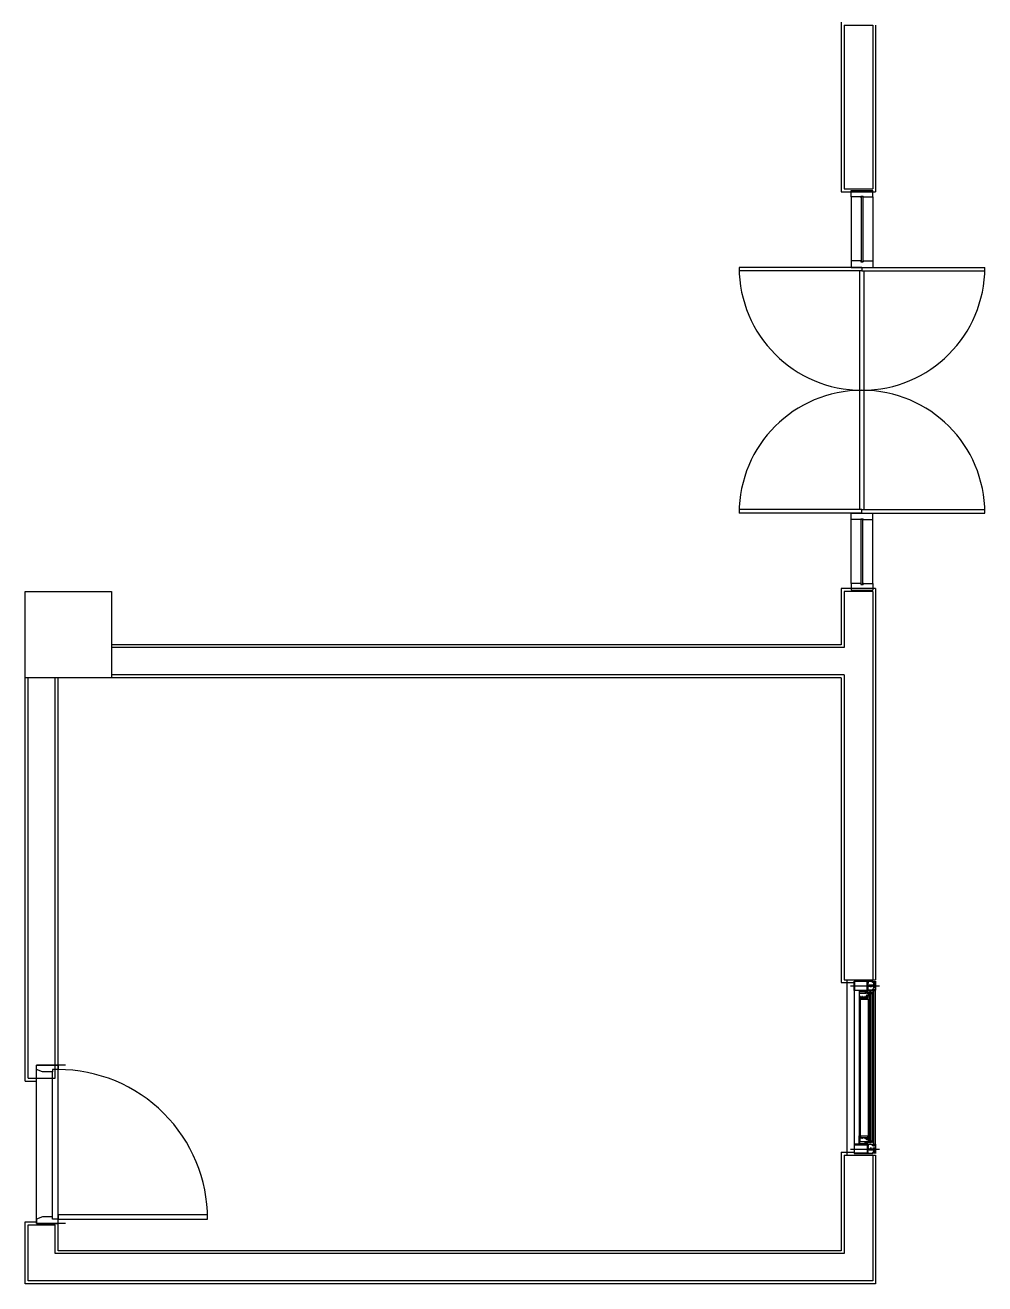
# Model space of a CAD drawing. Header units: millimetres. Extents: x 8456 to 190005487, y 619 to 455456909.
# Drawn here: x 196833 to 197862, y 153955 to 155303 of the extents above; entities that cross this region are included whole.
import ezdxf

# ---------------------------------------------------------------- set-up
doc = ezdxf.new("R2010")
doc.units = ezdxf.units.MM
doc.header["$LTSCALE"] = 400
doc.header["$MEASUREMENT"] = 0
doc.layers.get('0').update_dxf_attribs({"linetype": 'CONTINUOUS'})
doc.layers.get('Defpoints').update_dxf_attribs({"color": 153, "linetype": 'CONTINUOUS'})
for name, color, linetype in [('AA-HAT-타일', 8, 'CONTINUOUS'), ('AA-WALL-조적벽', 3, 'CONTINUOUS'), ('AA-WID', 4, 'CONTINUOUS'), ('AA-창호-문', 7, 'CONTINUOUS'), ('AA-창호-창', 4, 'CONTINUOUS'), ('COL', 2, 'CONTINUOUS')]:
    doc.layers.add(name, color=color, linetype=linetype)
doc.layers.add('Defpoint', color=161, linetype='CONTINUOUS', plot=False)
doc.layers.add('XR-평면도$0$A-DWXM-DOOR', color=4, linetype='CONTINUOUS', lineweight=25)

# ---------------------------------------------------------------- blocks, each defined once
blk = doc.blocks.new('A$C2DB436D3')
at = {"layer": 'AA-HAT-타일', "color": 8}
for p, q in [((8755.1, 16522.8, 2515.7), (8755.1, 16263.2, 2515.7)), ((8807.9, 16518.4, 2515.7), (8807.9, 16263.2, 2515.7)), ((8755.1, 16263.2, 2515.7), (8807.9, 16263.2, 2515.7)), ((8783.7, 15777, 2515.7), (8783.7, 16142.2, 2515.7)), ((8790.3, 15777, 2515.7), (8790.3, 16142.2, 2515.7)), ((8807.9, 15656, 2515.7), (8755.1, 15656, 2515.7)), ((8755.1, 15656, 2515.7), (8755.1, 15570.2, 2515.7)), ((8807.9, 15656, 2515.7), (8807.9, 15057.6, 2515.7)), ((8755.1, 15570.2, 2515.7), (7637.5, 15570.2, 2515.7)), ((7505.5, 14902.5, 2515.7), (7505.5, 15519.6, 2515.7)), ((7556.1, 14904.7, 2515.7), (7556.1, 15519.6, 2515.7)), ((8755.1, 15519.6, 2515.7), (7637.5, 15519.6, 2515.7)), ((8755.1, 15519.6, 2515.7), (8755.1, 15053.2, 2515.7)), ((8755.1, 15053.2, 2515.7), (8774.9, 15053.2, 2515.7)), ((8763.9, 15057.6, 2515.7), (8763.9, 14789.2, 2515.7)), ((7505.5, 14902.5, 2515.7), (7523.1, 14902.5, 2515.7)), ((8755.1, 14793.6, 2515.7), (8755.1, 14642.9, 2515.7)), ((8755.1, 14793.6, 2515.7), (8774.9, 14793.6, 2515.7)), ((8807.9, 14789.2, 2515.7), (8807.9, 14592.3, 2515.7)), ((7505.5, 14686.9, 2515.7), (7523.1, 14686.9, 2515.7)), ((7505.5, 14592.3, 2515.7), (7505.5, 14686.9, 2515.7)), ((7556.1, 14642.9, 2515.7), (7556.1, 14684.7, 2515.7)), ((8755.1, 14642.9, 2515.7), (7556.1, 14642.9, 2515.7)), ((8807.9, 14592.3, 2515.7), (7505.5, 14592.3, 2515.7))]:
    blk.add_line(p, q, dxfattribs=at)
at = {"layer": 'AA-WALL-조적벽', "color": 8}
for p, q in [((8759.5, 16518.4, 2515.7), (8759.5, 16267.6, 2515.7)), ((8759.5, 16518.4, 2515.7), (8803.5, 16518.4, 2515.7)), ((8803.5, 16518.4, 2515.7), (8803.5, 16267.6, 2515.7)), ((8759.5, 16267.6, 2515.7), (8803.5, 16267.6, 2515.7)), ((8803.5, 15651.6, 2515.7), (8759.5, 15651.6, 2515.7)), ((8759.5, 15651.6, 2515.7), (8759.5, 15565.8, 2515.7)), ((8803.5, 15651.6, 2515.7), (8803.5, 15057.6, 2515.7)), ((8759.5, 15565.8, 2515.7), (7637.5, 15565.8, 2515.7)), ((7509.9, 14906.9, 2515.7), (7509.9, 15519.6, 2515.7)), ((7551.7, 14906.9, 2515.7), (7551.7, 15519.6, 2515.7)), ((8759.5, 15524, 2515.7), (7637.5, 15524, 2515.7)), ((8759.5, 15524, 2515.7), (8759.5, 15057.6, 2515.7)), ((8759.5, 15057.6, 2515.7), (8803.5, 15057.6, 2515.7)), ((7509.9, 14906.9, 2515.7), (7551.7, 14906.9, 2515.7)), ((8759.5, 14789.2, 2515.7), (8759.5, 14638.5, 2515.7)), ((8759.5, 14789.2, 2515.7), (8803.5, 14789.2, 2515.7)), ((8759.5, 14789.2, 2515.7), (8803.5, 14789.2, 2515.7)), ((8803.5, 14789.2, 2515.7), (8803.5, 14596.7, 2515.7)), ((7509.9, 14682.5, 2515.7), (7551.7, 14682.5, 2515.7)), ((7509.9, 14596.7, 2515.7), (7509.9, 14682.5, 2515.7)), ((7551.7, 14638.5, 2515.7), (7551.7, 14682.5, 2515.7)), ((8759.5, 14638.5, 2515.7), (7551.7, 14638.5, 2515.7)), ((8803.5, 14596.7, 2515.7), (7509.9, 14596.7, 2515.7))]:
    blk.add_line(p, q, dxfattribs=at)
at = {"layer": 'AA-WID', "color": 8}
for p, q in [((8769.6, 15048.2, 2515.7), (8813.9, 15048.2, 2515.7)), ((8774.9, 15041.1, 2515.7), (8774.9, 14805.7, 2515.7)), ((8782.6, 15030.8, 2515.7), (8782.6, 14818.9, 2515.7)), ((8783.7, 15030.8, 2515.7), (8783.7, 14809.9, 2515.7)), ((8784.4, 15027.9, 2515.7), (8784.4, 14818.9, 2515.7)), ((8796.1, 15032.5, 2515.7), (8796.5, 15032.5, 2515.7)), ((8796.5, 15027.9, 2515.7), (8796.5, 14815.9, 2515.7)), ((8802.9, 15036.1, 2515.7), (8797.6, 15036.7, 2515.7)), ((8798.3, 15036.1, 2515.7), (8799.6, 15036.1, 2515.7)), ((8798.3, 15036.1, 2515.7), (8798.3, 14810.6, 2515.7)), ((8803.1, 15036.1, 2515.7), (8798.3, 15036.1, 2515.7)), ((8799.4, 15036.1, 2515.7), (8799.4, 14810.6, 2515.7)), ((8802, 15036.1, 2515.7), (8802, 14810.6, 2515.7)), ((8803.1, 15036.1, 2515.7), (8803.1, 14810.6, 2515.7)), ((8804.9, 14805.7, 2515.7), (8804.9, 15041.1, 2515.7)), ((8807.9, 14805.7, 2515.7), (8807.9, 15041.1, 2515.7)), ((8796.1, 14814.2, 2515.7), (8796.5, 14814.2, 2515.7)), ((8769.6, 14798.5, 2515.7), (8813.9, 14798.5, 2515.7)), ((8802.9, 14810.6, 2515.7), (8797.6, 14810, 2515.7)), ((8798.3, 14810.6, 2515.7), (8799.6, 14810.6, 2515.7)), ((8803.1, 14810.6, 2515.7), (8798.3, 14810.6, 2515.7))]:
    blk.add_line(p, q, dxfattribs=at)
at = {"layer": 'AA-WID', "color": 8, "elevation": 2515.7}
for points in [[(8796.1, 15055.4), (8796.1, 15053.4, -1), (8795.8, 15053.4), (8795.8, 15053.6), (8795.5, 15053.6), (8795.5, 15052.3), (8795.8, 15052.3), (8795.8, 15052.5, -1), (8796.1, 15052.5), (8796.1, 15051.7, -0.414214), (8795.9, 15051.6), (8795.5, 15051.6, 0.414214), (8795.4, 15051.5), (8795.4, 15049.7, 0.414214), (8795.5, 15049.6), (8798.5, 15049.6), (8798.6, 15049.6), (8798.7, 15049.6), (8804.6, 15049.6, 0.414214), (8804.9, 15049.9), (8804.9, 15052.8), (8804.7, 15052.8, -1), (8804.7, 15053.2), (8804.9, 15053.2), (8804.9, 15055.4), (8805.3, 15055.4), (8805.3, 15054.3, 0.414214), (8805.4, 15054.2), (8807.2, 15054.2, -1), (8807.2, 15053.8), (8805.4, 15053.8, 0.414214), (8805.3, 15053.7), (8805.3, 15047, -0.414214), (8805.1, 15046.8), (8804.5, 15046.8), (8804.5, 15047.1), (8804.8, 15047.2, 0.322823), (8804.9, 15047.3), (8804.9, 15049.1, 0.414214), (8804.7, 15049.2), (8801.2, 15049.2, 0.414214), (8801.1, 15049.1), (8801.1, 15047.3, 0.284079), (8801.2, 15047.2), (8801.3, 15047.1), (8801.3, 15046.8), (8799.6, 15046.8, -0.414214), (8799.5, 15046.9), (8799.5, 15047.4, -1), (8799.8, 15047.4), (8799.8, 15047.3, 0.414214), (8799.9, 15047.2), (8800.5, 15047.2, 0.414214), (8800.7, 15047.4), (8800.7, 15049, 0.414214), (8800.5, 15049.2), (8799.9, 15049.2, 0.414214), (8799.8, 15049.1), (8799.8, 15049, -1), (8799.5, 15049), (8799.5, 15049.1, 0.414214), (8799.4, 15049.2), (8797.8, 15049.2, 0.414214), (8797.7, 15049.1), (8797.7, 15049, -1), (8797.4, 15049), (8797.4, 15049.1, 0.414214), (8797.3, 15049.2), (8796.7, 15049.2, 0.414214), (8796.5, 15049), (8796.5, 15047.4, 0.414214), (8796.7, 15047.2), (8797.3, 15047.2, 0.414214), (8797.4, 15047.3), (8797.4, 15047.4, -1), (8797.7, 15047.4), (8797.7, 15046.9, -0.414214), (8797.6, 15046.8), (8795.5, 15046.8, 0.414214), (8795.4, 15046.7), (8795.4, 15044.7, 0.414214), (8795.5, 15044.6), (8795.6, 15044.6, 0.414214), (8795.7, 15044.7), (8795.7, 15045, -1), (8796.1, 15045), (8796.1, 15043.9, -1), (8795.8, 15043.9), (8795.8, 15044.1), (8795.5, 15044.1), (8795.5, 15042.8), (8795.8, 15042.8), (8795.8, 15043, -1), (8796.1, 15043), (8796.1, 15041.1), (8774.9, 15041.1), (8774.9, 15055.4)], [(8795.8, 15049.1), (8795, 15049.1, -0.414214), (8794.8, 15049.2), (8794.8, 15054.7, 0.414214), (8794.7, 15054.8), (8775.6, 15054.8, 0.414214), (8775.5, 15054.7), (8775.5, 15041.7, 0.414214), (8775.6, 15041.6), (8794.7, 15041.6, 0.414214), (8794.8, 15041.7), (8794.8, 15047.2, -0.414214), (8795, 15047.3), (8795.8, 15047.3, 0.414214), (8795.9, 15047.4), (8795.9, 15049, 0.414214)], [(8795.6, 15052.3, -0.414214), (8795.5, 15052.4), (8795.5, 15053.4, -0.414214), (8795.6, 15053.6), (8795.7, 15053.6, -0.414214), (8795.8, 15053.4), (8795.8, 15053.3, 0.696601), (8796.1, 15053.3), (8796.1, 15055.4), (8803.3, 15055.4, -0.414214), (8803.5, 15055.1), (8803.5, 15053.7), (8804.7, 15053.7), (8804.7, 15053.3), (8803.3, 15053.3, -0.414214), (8803.1, 15053.5), (8803.1, 15054.9), (8796.6, 15054.9), (8796.6, 15051.9), (8796.1, 15051.9), (8796.1, 15052.6, 0.696601), (8795.8, 15052.6), (8795.8, 15052.4, -0.414214), (8795.7, 15052.3)], [(8795.6, 15044.1, 0.414214), (8795.5, 15044), (8795.5, 15043, 0.414214), (8795.6, 15042.8), (8795.7, 15042.8, 0.414214), (8795.8, 15043), (8795.8, 15043.1, -0.696601), (8796.1, 15043.1), (8796.1, 15041.1), (8803.3, 15041.1, 0.414214), (8803.5, 15041.3), (8803.5, 15042.7), (8804.7, 15042.7), (8804.7, 15043.1), (8803.3, 15043.1, 0.414214), (8803.1, 15042.9), (8803.1, 15041.5), (8796.6, 15041.5), (8796.6, 15044.5), (8796.1, 15044.5), (8796.1, 15043.8, -0.696601), (8795.8, 15043.8), (8795.8, 15044, 0.414214), (8795.7, 15044.1)], [(8807.5, 15053.8), (8805.5, 15053.8, 1), (8805.5, 15053.5), (8807.5, 15053.5, -0.414214), (8807.6, 15053.4), (8807.6, 15046.9, -0.414214), (8807.4, 15046.7), (8804.5, 15046.7), (8804.5, 15047.1), (8804.8, 15047.3), (8804.8, 15047.6), (8804.4, 15047.6, 0.414214), (8804.1, 15047.4), (8804.1, 15046.6, 0.414214), (8804.4, 15046.4), (8807.4, 15046.4, -0.414214), (8807.6, 15046.2), (8807.6, 15041.5, -0.414214), (8807.5, 15041.4), (8805.3, 15041.4, -0.414214), (8805.2, 15041.5), (8805.2, 15043.6), (8804.7, 15043.6, 1), (8804.7, 15043.3), (8804.9, 15043.3), (8804.9, 15041.1), (8807.9, 15041.1), (8807.9, 15055.4), (8807.6, 15055.4), (8807.6, 15053.9, -0.414214)], [(8783.7, 15027.9), (8783.7, 15028.6, 1), (8783.4, 15028.6), (8783.4, 15028.3), (8783.1, 15028.3), (8783.1, 15030.1), (8783.4, 15030.1), (8783.4, 15029.7, 1), (8783.7, 15029.7), (8783.7, 15030.5), (8783.1, 15030.5), (8783.1, 15036.5, -0.414213), (8783.3, 15036.8), (8793, 15036.8, 0.414213), (8793.1, 15036.9), (8793.1, 15037.3, 1), (8792.8, 15037.3), (8792.8, 15037.2), (8792.3, 15037.2, -0.414214), (8792.2, 15037.3), (8792.2, 15038.6, -0.414214), (8792.3, 15038.7), (8792.8, 15038.7), (8792.8, 15038.6, 1), (8793.1, 15038.6), (8793.1, 15038.7), (8794.2, 15038.7), (8794.2, 15038.6, 1), (8794.4, 15038.6), (8794.4, 15038.7), (8795, 15038.7, -0.414214), (8795.1, 15038.6), (8795.1, 15037.3, -0.414214), (8795, 15037.2), (8794.4, 15037.2), (8794.4, 15037.3, 1), (8794.2, 15037.3), (8794.2, 15036.9, 0.414214), (8794.3, 15036.8), (8796.1, 15036.8), (8796.1, 15037.5, 0.414214), (8795.9, 15037.6), (8795.9, 15037.6, 0.414214), (8795.8, 15037.5), (8795.8, 15037.2), (8795.5, 15037.2), (8795.5, 15038.7), (8795.8, 15038.7), (8795.8, 15038.4, 1), (8796.1, 15038.4), (8796.1, 15039.2), (8793.7, 15039.2), (8793.6, 15039.1), (8793.6, 15039.2), (8792.4, 15039.2, -0.414214), (8792.3, 15039.3), (8792.3, 15040.4), (8790.6, 15040.4), (8790.6, 15040.8, 0.414214), (8790.3, 15041.1, 0.414214), (8790.1, 15040.8), (8790.1, 15040.4), (8784.4, 15040.4), (8784.4, 15040.8, 0.414214), (8784.2, 15041.1, 0.414214), (8784, 15040.8), (8784, 15040.4), (8782.6, 15040.4), (8782.6, 15027.9)], [(8783.7, 14818.9), (8783.7, 14818.1, -1), (8783.4, 14818.1), (8783.4, 14818.4), (8783.1, 14818.4), (8783.1, 14816.7), (8783.4, 14816.7), (8783.4, 14817, -1), (8783.7, 14817), (8783.7, 14816.2), (8783.1, 14816.2), (8783.1, 14810.2, 0.414213), (8783.3, 14809.9), (8793, 14809.9, -0.414213), (8793.1, 14809.8), (8793.1, 14809.4, -1), (8792.8, 14809.4), (8792.8, 14809.5), (8792.3, 14809.5, 0.414214), (8792.2, 14809.4), (8792.2, 14808.1, 0.414214), (8792.3, 14808), (8792.8, 14808), (8792.8, 14808.1, -1), (8793.1, 14808.1), (8793.1, 14808), (8794.2, 14808), (8794.2, 14808.1, -1), (8794.4, 14808.1), (8794.4, 14808), (8795, 14808, 0.414214), (8795.1, 14808.1), (8795.1, 14809.4, 0.414214), (8795, 14809.5), (8794.4, 14809.5), (8794.4, 14809.4, -1), (8794.2, 14809.4), (8794.2, 14809.8, -0.414214), (8794.3, 14809.9), (8796.1, 14809.9), (8796.1, 14809.2, -0.414214), (8795.9, 14809.1), (8795.9, 14809.1, -0.414214), (8795.8, 14809.2), (8795.8, 14809.5), (8795.5, 14809.5), (8795.5, 14808), (8795.8, 14808), (8795.8, 14808.3, -1), (8796.1, 14808.3), (8796.1, 14807.5), (8793.7, 14807.5), (8793.6, 14807.6), (8793.6, 14807.5), (8792.4, 14807.5, 0.414214), (8792.3, 14807.4), (8792.3, 14806.3), (8790.6, 14806.3), (8790.6, 14805.9, -0.414214), (8790.3, 14805.7, -0.414214), (8790.1, 14805.9), (8790.1, 14806.3), (8784.4, 14806.3), (8784.4, 14805.9, -0.414214), (8784.2, 14805.7, -0.414214), (8784, 14805.9), (8784, 14806.3), (8782.6, 14806.3), (8782.6, 14818.9)], [(8796.1, 14791.4), (8796.1, 14793.3, 1), (8795.8, 14793.3), (8795.8, 14793.1), (8795.5, 14793.1), (8795.5, 14794.4), (8795.8, 14794.4), (8795.8, 14794.2, 1), (8796.1, 14794.2), (8796.1, 14795, 0.414214), (8795.9, 14795.1), (8795.5, 14795.1, -0.414214), (8795.4, 14795.2), (8795.4, 14797, -0.414214), (8795.5, 14797.1), (8798.5, 14797.1), (8798.6, 14797.1), (8798.7, 14797.1), (8804.6, 14797.1, -0.414214), (8804.9, 14796.9), (8804.9, 14793.9), (8804.7, 14793.9, 1), (8804.7, 14793.6), (8804.9, 14793.6), (8804.9, 14791.4), (8805.3, 14791.4), (8805.3, 14792.4, -0.414214), (8805.4, 14792.5), (8807.2, 14792.5, 1), (8807.2, 14792.9), (8805.4, 14792.9, -0.414214), (8805.3, 14793), (8805.3, 14799.7, 0.414214), (8805.1, 14799.9), (8804.5, 14799.9), (8804.5, 14799.6), (8804.8, 14799.5, -0.322823), (8804.9, 14799.4), (8804.9, 14797.6, -0.414214), (8804.7, 14797.5), (8801.2, 14797.5, -0.414214), (8801.1, 14797.6), (8801.1, 14799.4, -0.284079), (8801.2, 14799.5), (8801.3, 14799.6), (8801.3, 14799.9), (8799.6, 14799.9, 0.414214), (8799.5, 14799.8), (8799.5, 14799.3, 1), (8799.8, 14799.3), (8799.8, 14799.4, -0.414214), (8799.9, 14799.5), (8800.5, 14799.5, -0.414214), (8800.7, 14799.3), (8800.7, 14797.7, -0.414214), (8800.5, 14797.5), (8799.9, 14797.5, -0.414214), (8799.8, 14797.6), (8799.8, 14797.7, 1), (8799.5, 14797.7), (8799.5, 14797.6, -0.414214), (8799.4, 14797.5), (8797.8, 14797.5, -0.414214), (8797.7, 14797.6), (8797.7, 14797.7, 1), (8797.4, 14797.7), (8797.4, 14797.6, -0.414214), (8797.3, 14797.5), (8796.7, 14797.5, -0.414214), (8796.5, 14797.7), (8796.5, 14799.3, -0.414214), (8796.7, 14799.5), (8797.3, 14799.5, -0.414214), (8797.4, 14799.4), (8797.4, 14799.3, 1), (8797.7, 14799.3), (8797.7, 14799.8, 0.414214), (8797.6, 14799.9), (8795.5, 14799.9, -0.414214), (8795.4, 14800), (8795.4, 14802, -0.414214), (8795.5, 14802.1), (8795.6, 14802.1, -0.414214), (8795.7, 14802), (8795.7, 14801.7, 1), (8796.1, 14801.7), (8796.1, 14802.8, 1), (8795.8, 14802.8), (8795.8, 14802.6), (8795.5, 14802.6), (8795.5, 14803.9), (8795.8, 14803.9), (8795.8, 14803.7, 1), (8796.1, 14803.7), (8796.1, 14805.7), (8774.9, 14805.7), (8774.9, 14791.4)], [(8795.8, 14797.6), (8795, 14797.6, 0.414214), (8794.8, 14797.5), (8794.8, 14792, -0.414214), (8794.7, 14791.9), (8775.6, 14791.9, -0.414214), (8775.5, 14792), (8775.5, 14805, -0.414214), (8775.6, 14805.1), (8794.7, 14805.1, -0.414214), (8794.8, 14805), (8794.8, 14799.5, 0.414214), (8795, 14799.4), (8795.8, 14799.4, -0.414214), (8795.9, 14799.3), (8795.9, 14797.7, -0.414214)], [(8795.6, 14802.6, -0.414214), (8795.5, 14802.7), (8795.5, 14803.7, -0.414214), (8795.6, 14803.9), (8795.7, 14803.9, -0.414214), (8795.8, 14803.7), (8795.8, 14803.6, 0.696601), (8796.1, 14803.6), (8796.1, 14805.7), (8803.3, 14805.7, -0.414214), (8803.5, 14805.4), (8803.5, 14804), (8804.7, 14804), (8804.7, 14803.6), (8803.3, 14803.6, -0.414214), (8803.1, 14803.8), (8803.1, 14805.2), (8796.6, 14805.2), (8796.6, 14802.2), (8796.1, 14802.2), (8796.1, 14802.9, 0.696601), (8795.8, 14802.9), (8795.8, 14802.7, -0.414214), (8795.7, 14802.6)], [(8795.6, 14794.4, 0.414214), (8795.5, 14794.3), (8795.5, 14793.3, 0.414214), (8795.6, 14793.1), (8795.7, 14793.1, 0.414214), (8795.8, 14793.3), (8795.8, 14793.4, -0.696601), (8796.1, 14793.4), (8796.1, 14791.4), (8803.3, 14791.4, 0.414214), (8803.5, 14791.6), (8803.5, 14793), (8804.7, 14793), (8804.7, 14793.4), (8803.3, 14793.4, 0.414214), (8803.1, 14793.2), (8803.1, 14791.8), (8796.6, 14791.8), (8796.6, 14794.8), (8796.1, 14794.8), (8796.1, 14794.1, -0.696601), (8795.8, 14794.1), (8795.8, 14794.3, 0.414214), (8795.7, 14794.4)], [(8807.5, 14792.9), (8805.5, 14792.9, -1), (8805.5, 14793.2), (8807.5, 14793.2, 0.414214), (8807.6, 14793.3), (8807.6, 14799.8, 0.414214), (8807.4, 14800), (8804.5, 14800), (8804.5, 14799.6), (8804.8, 14799.4), (8804.8, 14799.1), (8804.4, 14799.1, -0.414214), (8804.1, 14799.3), (8804.1, 14800.1, -0.414214), (8804.4, 14800.3), (8807.4, 14800.3, 0.414214), (8807.6, 14800.5), (8807.6, 14805.2, 0.414214), (8807.5, 14805.3), (8805.3, 14805.3, 0.414214), (8805.2, 14805.2), (8805.2, 14803.1), (8804.7, 14803.1, -1), (8804.7, 14803.5), (8804.9, 14803.5), (8804.9, 14805.7), (8807.9, 14805.7), (8807.9, 14791.4), (8807.6, 14791.4), (8807.6, 14792.8, 0.414214)]]:
    blk.add_lwpolyline(points, format="xyb", close=True, dxfattribs=at)
for points in [[(8791.8, 15040), (8791.8, 15037.2), (8783.1, 15037.2), (8783.1, 15040)], [(8784.8, 15028.3), (8784.8, 15030.5), (8796.1, 15030.5), (8796.1, 15028.3)], [(8802.9, 15036.1), (8797.6, 15036.1), (8797.6, 15036.7), (8802.9, 15036.7)], [(8784.8, 14818.4), (8784.8, 14816.2), (8796.1, 14816.2), (8796.1, 14818.4)], [(8791.8, 14806.8), (8791.8, 14809.5), (8783.1, 14809.5), (8783.1, 14806.8)], [(8802.9, 14810.6), (8797.6, 14810.6), (8797.6, 14810), (8802.9, 14810)]]:
    blk.add_lwpolyline(points, close=True, dxfattribs=at)
for points in [[(8796.5, 15030.8), (8796.6, 15030.8, 1), (8796.6, 15031.2), (8796.5, 15031.2), (8796.5, 15032), (8796.4, 15032), (8796.5, 15032.1), (8796.5, 15033.6), (8797.6, 15033.6), (8797.6, 15036.7), (8798, 15036.7), (8798, 15037), (8797.6, 15037), (8797.6, 15037.4), (8800.8, 15037.4), (8800.8, 15037), (8800.4, 15037), (8800.4, 15036.7), (8801.1, 15036.7), (8801.1, 15037.4), (8803.1, 15037.4), (8803.1, 15038.3, 0.414214), (8803, 15038.4), (8802.8, 15038.4, 0.414214), (8802.8, 15038.3), (8802.8, 15037.9), (8800.7, 15037.9), (8800.7, 15038.6), (8800.1, 15038.6, 0.414214), (8800, 15038.5), (8800, 15038.3, 0.414214), (8800.1, 15038.2), (8800.3, 15038.2), (8800.3, 15037.9), (8800, 15037.9), (8799.5, 15037.9), (8799.5, 15038.6), (8798.5, 15038.6, 0.414214), (8798.4, 15038.5), (8798.4, 15038.3, 0.414214), (8798.5, 15038.2), (8799, 15038.2), (8799, 15037.9), (8797.2, 15037.9), (8797.2, 15034.1), (8795.7, 15034.1, 0.414214), (8795.6, 15034, 0.414214), (8795.7, 15033.8), (8795.9, 15033.8, -0.414214), (8796.1, 15033.7, -0.414214), (8795.9, 15033.6), (8794.6, 15033.6, -0.414214), (8794.4, 15033.7, -0.414214), (8794.6, 15033.8), (8794.8, 15033.8, 0.414214), (8794.9, 15034, 0.414214), (8794.8, 15034.1), (8794.1, 15034.1), (8794.1, 15032.7, 0.414214), (8794.2, 15032.6), (8794.6, 15032.6, 1), (8794.6, 15032.8, -0.414214), (8794.5, 15032.9), (8794.5, 15033, -0.414214), (8794.7, 15033.1), (8795.9, 15033.1, -0.414214), (8796.1, 15033), (8796.1, 15032.9, -0.414214), (8795.9, 15032.8, 1), (8795.9, 15032.6, -0.414214), (8796.1, 15032.5), (8796.1, 15031.6, -0.414214), (8795.9, 15031.5, 1), (8795.9, 15031.2, -0.414214), (8796.1, 15031.1), (8796.1, 15031.1, -0.414214), (8795.9, 15030.9), (8794.7, 15030.9, -0.414214), (8794.5, 15031.1), (8794.5, 15031.1, -0.414214), (8794.6, 15031.2, 1), (8794.6, 15031.5), (8794.2, 15031.5, 0.414214), (8794.1, 15031.3), (8794.1, 15030.9), (8792.2, 15030.9), (8792.2, 15032), (8791.2, 15032), (8791.2, 15031.6), (8791.8, 15031.6), (8791.8, 15030.9), (8787.4, 15030.9), (8787.4, 15031.6), (8787.9, 15031.6), (8787.9, 15032), (8786.9, 15032), (8786.9, 15030.9), (8784.8, 15030.9), (8784.8, 15032), (8784.4, 15032), (8784.4, 15027.9), (8796.5, 15027.9), (8796.5, 15030.8)], [(8796.5, 14815.9), (8796.6, 14815.9, -1), (8796.6, 14815.6), (8796.5, 14815.6), (8796.5, 14814.7), (8796.4, 14814.7), (8796.5, 14814.6), (8796.5, 14813.1), (8797.6, 14813.1), (8797.6, 14810), (8798, 14810), (8798, 14809.7), (8797.6, 14809.7), (8797.6, 14809.3), (8800.8, 14809.3), (8800.8, 14809.7), (8800.4, 14809.7), (8800.4, 14810), (8801.1, 14810), (8801.1, 14809.3), (8803.1, 14809.3), (8803.1, 14808.4, -0.414214), (8803, 14808.3), (8802.8, 14808.3, -0.414214), (8802.8, 14808.4), (8802.8, 14808.8), (8800.7, 14808.8), (8800.7, 14808.1), (8800.1, 14808.1, -0.414214), (8800, 14808.2), (8800, 14808.4, -0.414214), (8800.1, 14808.5), (8800.3, 14808.5), (8800.3, 14808.8), (8800, 14808.8), (8799.5, 14808.8), (8799.5, 14808.1), (8798.5, 14808.1, -0.414214), (8798.4, 14808.2), (8798.4, 14808.4, -0.414214), (8798.5, 14808.5), (8799, 14808.5), (8799, 14808.8), (8797.2, 14808.8), (8797.2, 14812.6), (8795.7, 14812.6, -0.414214), (8795.6, 14812.7, -0.414214), (8795.7, 14812.9), (8795.9, 14812.9, 0.414214), (8796.1, 14813, 0.414214), (8795.9, 14813.1), (8794.6, 14813.1, 0.414214), (8794.4, 14813, 0.414214), (8794.6, 14812.9), (8794.8, 14812.9, -0.414214), (8794.9, 14812.7, -0.414214), (8794.8, 14812.6), (8794.1, 14812.6), (8794.1, 14814, -0.414214), (8794.2, 14814.1), (8794.6, 14814.1, -1), (8794.6, 14813.9, 0.414214), (8794.5, 14813.8), (8794.5, 14813.7, 0.414214), (8794.7, 14813.6), (8795.9, 14813.6, 0.414214), (8796.1, 14813.7), (8796.1, 14813.8, 0.414214), (8795.9, 14813.9, -1), (8795.9, 14814.1, 0.414214), (8796.1, 14814.2), (8796.1, 14815.1, 0.414214), (8795.9, 14815.2, -1), (8795.9, 14815.5, 0.414214), (8796.1, 14815.6), (8796.1, 14815.6, 0.414214), (8795.9, 14815.8), (8794.7, 14815.8, 0.414214), (8794.5, 14815.6), (8794.5, 14815.6, 0.414214), (8794.6, 14815.5, -1), (8794.6, 14815.2), (8794.2, 14815.2, -0.414214), (8794.1, 14815.4), (8794.1, 14815.8), (8792.2, 14815.8), (8792.2, 14814.7), (8791.2, 14814.7), (8791.2, 14815.1), (8791.8, 14815.1), (8791.8, 14815.8), (8787.4, 14815.8), (8787.4, 14815.1), (8787.9, 14815.1), (8787.9, 14814.7), (8786.9, 14814.7), (8786.9, 14815.8), (8784.8, 14815.8), (8784.8, 14814.7), (8784.4, 14814.7), (8784.4, 14818.9), (8796.5, 14818.9), (8796.5, 14815.9)]]:
    blk.add_lwpolyline(points, format="xyb", dxfattribs=at)
at = {"layer": 'AA-WID', "color": 8}
for centre, radius, start, end in [((8793.6, 15035.6, 2515.7), 1.35, 63.4061, 116.5939), ((8792, 15032, 2515.7), 2.17, 343.8262, 16.1738), ((8804.8, 15036.8, 2515.7), 1.85, 159.237, 200.763), ((8792, 14814.7, 2515.7), 2.17, 343.8262, 16.1738), ((8793.6, 14811.1, 2515.7), 1.35, 243.4061, 296.5939), ((8804.8, 14809.9, 2515.7), 1.85, 159.237, 200.763)]:
    blk.add_arc(centre, radius, start, end, dxfattribs=at)
at = {"layer": 'AA-창호-문', "color": 8}
for p, q in [((8787, 16147.7, 2515.7), (8598.9, 16147.7, 2515.7)), ((8787, 16142.2, 2515.7), (8599, 16142.2, 2515.7)), ((8787, 16147.7, 2515.7), (8787, 16142.2, 2515.7)), ((8787, 16147.7, 2515.7), (8975.1, 16147.7, 2515.7)), ((8787, 16142.2, 2515.7), (8975, 16142.2, 2515.7)), ((8787, 15777, 2515.7), (8599, 15777, 2515.7)), ((8787, 15771.5, 2515.7), (8787, 15777, 2515.7)), ((8787, 15777, 2515.7), (8975, 15777, 2515.7)), ((8787, 15771.5, 2515.7), (8598.9, 15771.5, 2515.7)), ((8787, 15771.5, 2515.7), (8975.1, 15771.5, 2515.7))]:
    blk.add_line(p, q, dxfattribs=at)
for centre, start, end in [((8787, 16147.7, 2515.7), 180, 270), ((8787, 16147.7, 2515.7), 270, 0), ((8787, 15771.5, 2515.7), 90, 180), ((8787, 15771.5, 2515.7), 0, 90)]:
    blk.add_arc(centre, 188.1, start, end, dxfattribs=at)
at = {"layer": 'AA-창호-창', "color": 8}
for p, q in [((8770.5, 16265.4, 2515.7), (8803.5, 16265.4, 2515.7)), ((8770.5, 16255.5, 2515.7), (8770.5, 16265.4, 2515.7)), ((8785.1, 16255.5, 2515.7), (8785.4, 16256.7, 2515.7)), ((8785.4, 16256.7, 2515.7), (8788.6, 16256.7, 2515.7)), ((8789, 16255.5, 2515.7), (8788.6, 16256.7, 2515.7)), ((8803.5, 16255.5, 2515.7), (8803.5, 16265.4, 2515.7)), ((8785.1, 16255.5, 2515.7), (8770.5, 16255.5, 2515.7)), ((8770.5, 16255.5, 2515.7), (8770.5, 16157.6, 2515.7)), ((8785.7, 16256.2, 2515.7), (8785.7, 16156.8, 2515.7)), ((8785.7, 16256.2, 2515.7), (8788.4, 16256.2, 2515.7)), ((8788.4, 16256.2, 2515.7), (8788.4, 16156.8, 2515.7)), ((8789, 16255.5, 2515.7), (8803.5, 16255.5, 2515.7)), ((8803.5, 16255.5, 2515.7), (8803.5, 16157.6, 2515.7)), ((8785.1, 16157.6, 2515.7), (8770.5, 16157.6, 2515.7)), ((8770.5, 16157.6, 2515.7), (8770.5, 16147.7, 2515.7)), ((8770.5, 16147.7, 2515.7), (8803.5, 16147.7, 2515.7)), ((8785.1, 16157.6, 2515.7), (8785.4, 16156.3, 2515.7)), ((8785.4, 16156.3, 2515.7), (8788.6, 16156.3, 2515.7)), ((8785.7, 16156.8, 2515.7), (8788.4, 16156.8, 2515.7)), ((8785.7, 16156.8, 2515.7), (8788.4, 16156.8, 2515.7)), ((8789, 16157.6, 2515.7), (8788.6, 16156.3, 2515.7)), ((8789, 16157.6, 2515.7), (8803.5, 16157.6, 2515.7)), ((8803.5, 16157.6, 2515.7), (8803.5, 16147.7, 2515.7)), ((8770.5, 15761.6, 2515.7), (8770.5, 15771.5, 2515.7)), ((8770.5, 15771.5, 2515.7), (8803.5, 15771.5, 2515.7)), ((8785.1, 15761.6, 2515.7), (8770.5, 15761.6, 2515.7)), ((8770.5, 15663.7, 2515.7), (8770.5, 15761.6, 2515.7)), ((8785.1, 15761.6, 2515.7), (8785.4, 15762.8, 2515.7)), ((8785.4, 15762.8, 2515.7), (8788.6, 15762.8, 2515.7)), ((8785.7, 15662.9, 2515.7), (8785.7, 15762.3, 2515.7)), ((8785.7, 15762.3, 2515.7), (8788.4, 15762.3, 2515.7)), ((8785.7, 15762.3, 2515.7), (8788.4, 15762.3, 2515.7)), ((8788.4, 15662.9, 2515.7), (8788.4, 15762.3, 2515.7)), ((8789, 15761.6, 2515.7), (8788.6, 15762.8, 2515.7)), ((8789, 15761.6, 2515.7), (8803.5, 15761.6, 2515.7)), ((8803.5, 15761.6, 2515.7), (8803.5, 15771.5, 2515.7)), ((8803.5, 15663.7, 2515.7), (8803.5, 15761.6, 2515.7)), ((8785.1, 15663.7, 2515.7), (8770.5, 15663.7, 2515.7)), ((8770.5, 15663.7, 2515.7), (8770.5, 15653.8, 2515.7)), ((8785.1, 15663.7, 2515.7), (8785.4, 15662.4, 2515.7)), ((8785.4, 15662.4, 2515.7), (8788.6, 15662.4, 2515.7)), ((8785.7, 15662.9, 2515.7), (8788.4, 15662.9, 2515.7)), ((8789, 15663.7, 2515.7), (8788.6, 15662.4, 2515.7)), ((8789, 15663.7, 2515.7), (8803.5, 15663.7, 2515.7)), ((8803.5, 15663.7, 2515.7), (8803.5, 15653.8, 2515.7)), ((8770.5, 15653.8, 2515.7), (8803.5, 15653.8, 2515.7))]:
    blk.add_line(p, q, dxfattribs=at)
at = {"layer": 'AA-창호-창', "color": 8, "elevation": 2515.7}
for points in [[(8784.9, 16255.5), (8785.2, 16254.8), (8785.4, 16254.7), (8785.7, 16254.6)], [(8789.2, 16255.5), (8788.9, 16254.8), (8788.7, 16254.7), (8788.4, 16254.6)], [(8784.9, 16157.6), (8785.2, 16158.2), (8785.4, 16158.3), (8785.7, 16158.4)], [(8789.2, 16157.6), (8788.9, 16158.2), (8788.7, 16158.3), (8788.4, 16158.4)], [(8784.9, 15761.6), (8785.2, 15760.9), (8785.4, 15760.8), (8785.7, 15760.7)], [(8789.2, 15761.6), (8788.9, 15760.9), (8788.7, 15760.8), (8788.4, 15760.7)], [(8784.9, 15663.7), (8785.2, 15664.3), (8785.4, 15664.4), (8785.7, 15664.5)], [(8789.2, 15663.7), (8788.9, 15664.3), (8788.7, 15664.4), (8788.4, 15664.5)]]:
    blk.add_lwpolyline(points, dxfattribs=at)
at = {"layer": 'COL', "color": 8}
for p, q in [((7505.5, 15519.6, 2515.7), (7505.5, 15651.6, 2515.7)), ((7505.5, 15651.6, 2515.7), (7637.5, 15651.6, 2515.7)), ((7637.5, 15651.6, 2515.7), (7637.5, 15519.6, 2515.7)), ((7637.5, 15519.6, 2515.7), (7505.5, 15519.6, 2515.7))]:
    blk.add_line(p, q, dxfattribs=at)
at = {"layer": 'Defpoint', "color": 8}
for p, q in [((8763.9, 15057.6, 2515.7), (8807.9, 15057.6, 2515.7)), ((8763.9, 14789.2, 2515.7), (8807.9, 14789.2, 2515.7))]:
    blk.add_line(p, q, dxfattribs=at)
at = {"layer": 'Defpoints', "color": 8}
for p, q in [((7567.1, 14926.7, 2515.7), (7523.1, 14926.7, 2515.7)), ((7567.1, 14684.7, 2515.7), (7523.1, 14684.7, 2515.7))]:
    blk.add_line(p, q, dxfattribs=at)
at = {"layer": 'XR-평면도$0$A-DWXM-DOOR', "color": 8}
for p, q in [((7523.1, 14684.7, 2515.7), (7523.1, 14926.7, 2515.7)), ((7547.3, 14694.6, 2515.7), (7547.3, 14916.8, 2515.7)), ((7556.1, 14684.7, 2515.7), (7556.1, 14926.7, 2515.7))]:
    blk.add_line(p, q, dxfattribs=at)
at = {"layer": 'XR-평면도$0$A-DWXM-DOOR', "color": 8, "elevation": 2515.7}
for points in [[(7556.1, 14926.7), (7556.1, 14920.1), (7547.3, 14920.1), (7547.3, 14916.8), (7531.9, 14916.8), (7523.1, 14920.1), (7523.1, 14926.7)], [(7784.9, 14691.3), (7784.9, 14697.9), (7556.1, 14697.9), (7556.1, 14691.3)], [(7556.1, 14684.7), (7556.1, 14691.3), (7547.3, 14691.3), (7547.3, 14694.6), (7531.9, 14694.6), (7523.1, 14691.3), (7523.1, 14684.7)]]:
    blk.add_lwpolyline(points, close=True, dxfattribs=at)
blk.add_lwpolyline([(7556.1, 14691.3), (7784.9, 14691.3, 0.414214), (7556.1, 14920.1, 1)], format="xyb", dxfattribs=at)

msp = doc.modelspace()

# ---------------------------------------------------------------- block references
at = {"xscale": 0.7, "yscale": 0.7, "zscale": 0.7}
msp.add_blockref('A$C2DB436D3', (191579.1, 143740.2, -160.1), dxfattribs=at)

doc.saveas('drawing.dxf')
